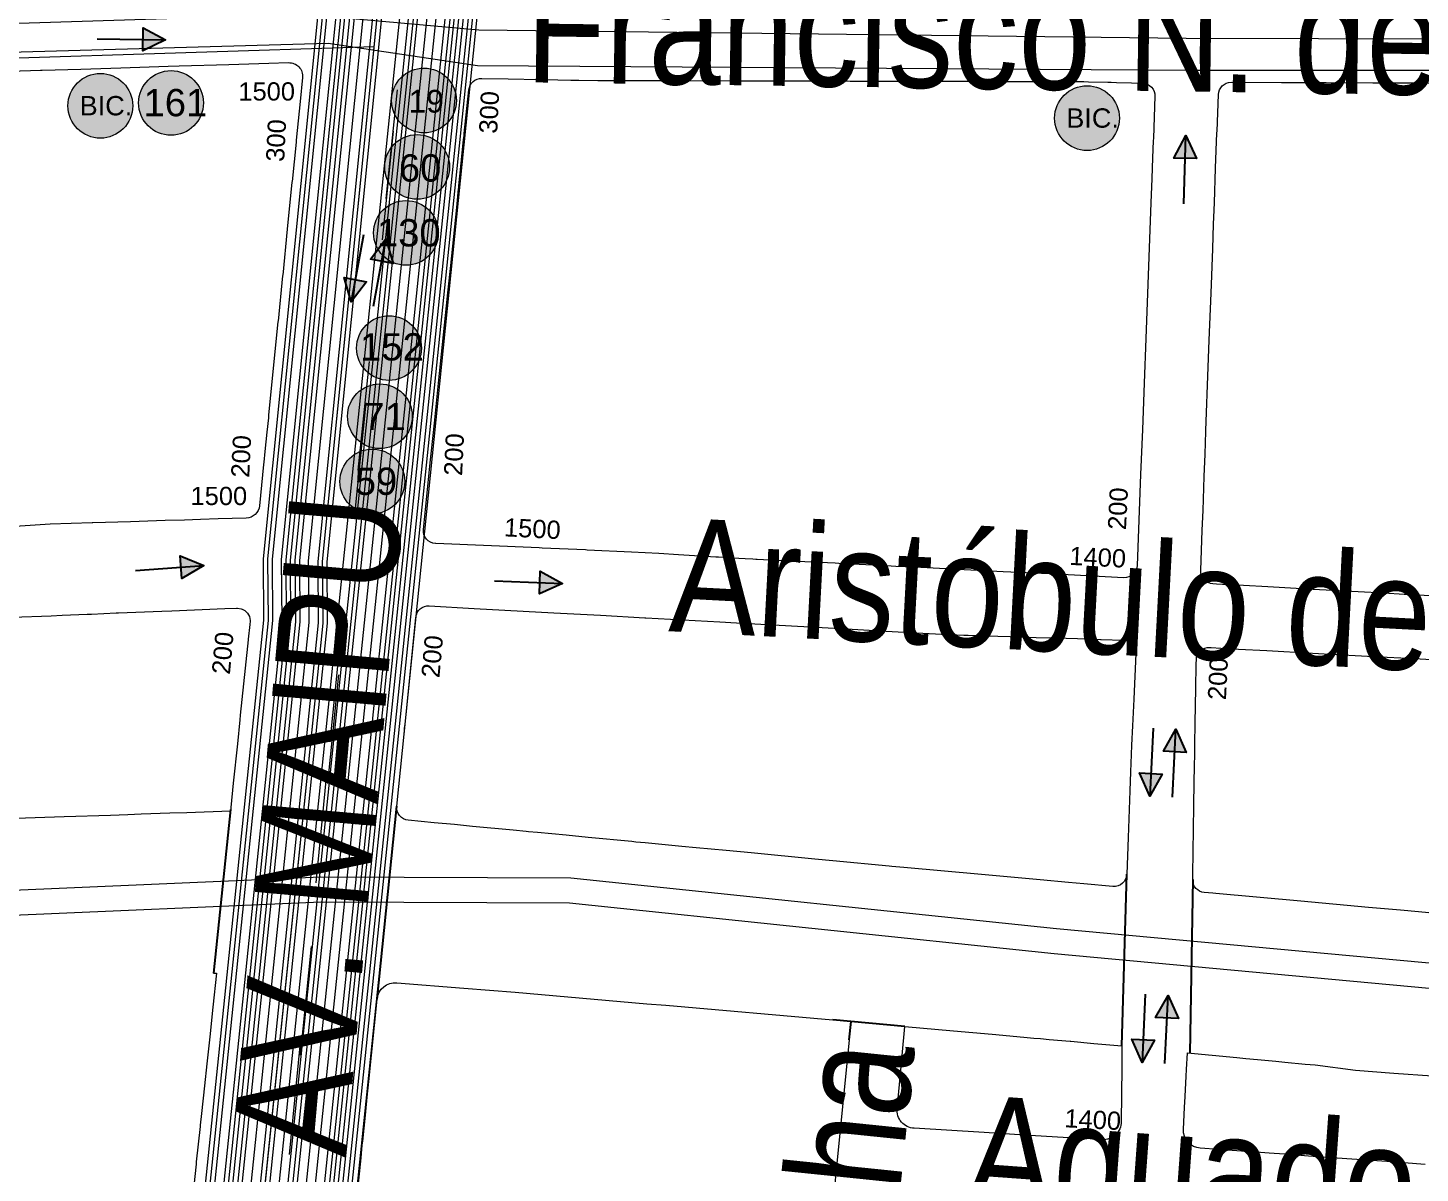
# Model space of a CAD drawing. Header units: millimetres. Extents: x 11558 to 23675, y 49449 to 61482.
# Drawn here: x 19502.2 to 19807.9, y 53483 to 53734.5 of the extents above; entities that cross this region are included whole.
import ezdxf

# ---------------------------------------------------------------- set-up
doc = ezdxf.new("R2010")
doc.units = ezdxf.units.MM
doc.linetypes.add('ACAD_ISO03W100', pattern=[30, 12, -18])
for name, color, linetype in [('0. plano base - nombres calles', 22, 'Continuous'), ('0. Plano Base - PLANO', 254, 'Continuous'), ('0. Plano base - sentido calles', 253, 'Continuous'), ('0. vias del tren', 252, 'VÍAS'), ('0.BARRIOS - DIVISIÓN', 12, 'ACAD_ISO03W100'), ('7. puesta en valor CC la lucila', 212, 'Continuous'), ('numeración', 7, 'Continuous')]:
    doc.layers.add(name, color=color, linetype=linetype)
for name, color, linetype, true_color in [('Linea 130 IDA', 7, 'Continuous', 0x26921c), ('Linea 130 REGRESO', 7, 'Continuous', 0x7a5c00), ('Linea 133 ida', 7, 'Continuous', 0x940000), ('Linea 152 IDA', 7, 'Continuous', 0x070721), ('Linea 152 REGRESO', 7, 'Continuous', 0xff0a0a), ('Linea 161 ida', 7, 'Continuous', 0xd16b6b), ('linea 161 vuelta', 7, 'Continuous', 0x9d070c), ('Linea 168 IDA', 7, 'Continuous', 0x1a1a1a), ('Linea 168 REGRESO', 7, 'Continuous', 0x330000), ('Linea 184 IDA', 7, 'Continuous', 0x3d3d3d), ('Linea 184 REGRESO', 7, 'Continuous', 0x18f75b), ('Linea 19 Estación Carapachay', 7, 'Continuous', 0xa80000), ('Linea 19 Plaza Miserere', 7, 'Continuous', 0x575757), ('Linea 203 IDA', 7, 'Continuous', 0xc2c200), ('Linea 203 REGRESO', 7, 'Continuous', 0x9e7700), ('Linea 21 IDA Ramal F', 7, 'Continuous', 0x001861), ('Linea 21 REGRESO Ramal F', 7, 'Continuous', 0x0a47ff), ('Linea 314 IDA', 7, 'Continuous', 0x141414), ('Linea 314 REGRESO', 7, 'Continuous', 0xe00000), ('Linea 365 IDA', 7, 'Continuous', 0xdb6e00), ('Linea 365 REGRESO', 7, 'Continuous', 0xcc3300), ('Linea 59 Por Barrio Golf IDA', 7, 'Continuous', 0x007038), ('Linea 59 Por Barrio Golf VUELTA', 7, 'Continuous', 0xffd147), ('Linea 59 Por la Lucila IDA', 7, 'Continuous', 0x007038), ('Linea 60 Barracas IDA', 7, 'Continuous', 0x660000), ('Linea 60 Constitución-barramcas x Fleming IDA', 7, 'Continuous', 0x660000), ('Linea 60 Constitución-barrancas x Fleming VUELTA', 7, 'Continuous', 0xbcab76), ('Linea 71 IDA', 7, 'Continuous', 0xff2424), ('Linea 71 REGRESO', 7, 'Continuous', 0x2e62ff)]:
    doc.layers.add(name, color=color, linetype=linetype, true_color=true_color)
doc.layers.add('Linea Bicentenario Original', color=7, linetype='Continuous', true_color=0x0000cc, transparency=0.5)
doc.layers.get('7. puesta en valor CC la lucila').off()
doc.styles.get("Standard").update_dxf_attribs({"font": 'arial.ttf'})
doc.linetypes.add('VÍAS', pattern='A,0.15,[130,ltypeshp.shx,S=0.25,R=0,X=0,Y=0],0.15', length=0.3)

# ---------------------------------------------------------------- blocks, each defined once
blk = doc.blocks.new('MANZANAS')
at = {"layer": '0. Plano Base - PLANO', "color": 0, "linetype": 'VÍAS', "lineweight": 5, "ltscale": 4}
for points in [[(5636190.29, 6177920.23), (5636600.65, 6177660.36), (5637085.84, 6177354.16), (5637263.62, 6177241.21), (5637472.82, 6177111), (5637571.49, 6177049.28, 0.034614), (5637743.65, 6176957.49, 0.057202), (5637909.55, 6176905.02, 0.054556), (5638209.99, 6176880.02), (5638294.57, 6176887.04), (5638406.34, 6176909.92, 0.047981), (5638486.75, 6176934.6, 0.010506), (5638593.2, 6176981.47, 0.012553), (5638693.49, 6177031.26), (5639415.11, 6177447.42), (5639833.78, 6177688.18), (5639882.57, 6177713.3), (5639982.37, 6177752.6), (5640325.06, 6177892.29), (5640449.11, 6177927.35), (5640559.38, 6177958.52), (5640687.98, 6177992.86, -0.106625), (5640860.02, 6178001.21, -0.026161), (5640988.08, 6177973.08, -0.026161)], [(5636187.35, 6177915.58), (5636597.71, 6177655.71), (5637082.9, 6177349.51), (5637260.69, 6177236.55), (5637469.91, 6177106.33), (5637568.57, 6177044.61, 0.034614), (5637741.4, 6176952.47, 0.057202), (5637908.5, 6176899.62, 0.054584), (5638210.28, 6176874.52), (5638295.35, 6176881.59), (5638407.44, 6176904.53, 0.047981), (5638488.86, 6176929.52, 0.010506), (5638595.52, 6176976.48, 0.012565), (5638696.14, 6177026.44), (5639417.85, 6177442.65), (5639836.41, 6177683.35), (5639884.84, 6177708.29), (5639984.42, 6177747.49), (5640326.85, 6177887.08), (5640450.61, 6177922.06), (5640560.84, 6177953.22), (5640689.4, 6177987.55, -0.106625), (5640859.12, 6177995.78, -0.026161), (5640986.62, 6177967.77, 0.135104)]]:
    blk.add_lwpolyline(points, format="xyb", dxfattribs=at)
at = {"layer": '0. Plano Base - PLANO', "color": 0, "linetype": 'Continuous', "lineweight": 5}
for points in [[(5640023.96, 6177856.38), (5640019.01, 6177854.14), (5640016.86, 6177853.17), (5640016.24, 6177852.89), (5640012.18, 6177851.06), (5640007.04, 6177848.74), (5639998, 6177844.66), (5639988.91, 6177840.56), (5639984.05, 6177838.37), (5639982.28, 6177837.57), (5639978.62, 6177835.91), (5639977.9, 6177835.59, -0.408828), (5639974.21, 6177836.94), (5639970.41, 6177844.98), (5639968.54, 6177848.92), (5639965.37, 6177855.62), (5639963.27, 6177860.06), (5639961.13, 6177864.56), (5639961.04, 6177864.76), (5639959.32, 6177868.38), (5639956.77, 6177873.78), (5639952.52, 6177882.74), (5639948.12, 6177892.04), (5639943.94, 6177900.87), (5639941.62, 6177905.76), (5639940.97, 6177907.14), (5639939.61, 6177910.01), (5639936.35, 6177916.9), (5639934.68, 6177920.42), (5639933.02, 6177923.92), (5639932.86, 6177924.26), (5639929.43, 6177931.5, -0.404518), (5639930.68, 6177935.19), (5639940.48, 6177940.24), (5639946.55, 6177943.36), (5639949.24, 6177944.75), (5639958.36, 6177949.45), (5639966.82, 6177953.8), (5639984.79, 6177963.05)], [(5640056.14, 6177794.48), (5640051.21, 6177792.46), (5640047.51, 6177790.95), (5640040.99, 6177788.28), (5640027.15, 6177782.61), (5640009.83, 6177775.52), (5640009.24, 6177775.28), (5640007.49, 6177774.56, -0.392748), (5640003.92, 6177775.9), (5640000.7, 6177782.36), (5639999.46, 6177784.85), (5639996.19, 6177791.4), (5639994.86, 6177794.06), (5639992.34, 6177799.13), (5639992.08, 6177799.65), (5639990.54, 6177802.75), (5639990.45, 6177802.92), (5639988.82, 6177806.18), (5639988.54, 6177806.75), (5639985.18, 6177813.49), (5639982.84, 6177818.17), (5639982.65, 6177818.56), (5639982.48, 6177818.91), (5639982.4, 6177819.07, -0.425253), (5639983.75, 6177822.87), (5639984.04, 6177823), (5639985.95, 6177823.86), (5639989.5, 6177825.47), (5639995.18, 6177828.04), (5639997.47, 6177829.08), (5640006.66, 6177833.24), (5640016.6, 6177837.74), (5640024.68, 6177841.39), (5640028.22, 6177843)], [(5639685.78, 6177810.47), (5639697.52, 6177817.04), (5639697.84, 6177817.22), (5639705.25, 6177821.36), (5639712.9, 6177825.64), (5639721.96, 6177830.71), (5639724.05, 6177831.88), (5639733.6, 6177837.22), (5639741.27, 6177841.51), (5639745.04, 6177843.61, -0.45307), (5639749.29, 6177842.1), (5639751.25, 6177837.18), (5639754.39, 6177829.3), (5639754.55, 6177828.89), (5639757.77, 6177820.81), (5639757.81, 6177820.69), (5639761.65, 6177811.05), (5639765.42, 6177801.6), (5639765.48, 6177801.46), (5639769.19, 6177792.14), (5639769.23, 6177792.03), (5639776.83, 6177772.95), (5639776.99, 6177772.54), (5639777.07, 6177772.36), (5639778.26, 6177769.37), (5639779.82, 6177765.45), (5639780.7, 6177763.24), (5639780.87, 6177762.8), (5639784.26, 6177754.31, -0.376082), (5639782.93, 6177750.58), (5639777.53, 6177747.55), (5639774.15, 6177745.66), (5639771.07, 6177743.93), (5639767.38, 6177741.87), (5639760.73, 6177738.13), (5639753.54, 6177734.1), (5639753.39, 6177734.02), (5639745.36, 6177729.52), (5639738.77, 6177725.55)], [(5640078.06, 6177743.95), (5640070.32, 6177740.61), (5640062.19, 6177737.1), (5640054.49, 6177733.77), (5640049.74, 6177731.72), (5640049.63, 6177731.67), (5640046.49, 6177730.31), (5640043.89, 6177729.19), (5640043.68, 6177729.1), (5640032.6, 6177724.31, -0.409197), (5640027.37, 6177726.33), (5640025.4, 6177730.69), (5640024.4, 6177732.9), (5640022.57, 6177736.96), (5640021.96, 6177738.29), (5640020.46, 6177741.62), (5640030.51, 6177745.69), (5640032.37, 6177746.44), (5640034.74, 6177747.4), (5640038.52, 6177748.93), (5640040.38, 6177749.68), (5640044.5, 6177751.34), (5640046.55, 6177752.17), (5640054.89, 6177755.25), (5640062.71, 6177758.58), (5640070.45, 6177761.87)], [(5639876.81, 6177620.48), (5639870.05, 6177637.52), (5639869.02, 6177640.12), (5639868.7, 6177640.92), (5639866.59, 6177646.25), (5639866.29, 6177647.01), (5639865.13, 6177649.94), (5639863.84, 6177653.18), (5639857.14, 6177670.09, -0.408064), (5639859.3, 6177675.25), (5639872.91, 6177680.98), (5639883.36, 6177685.38), (5639910.16, 6177696.48), (5639914.01, 6177698.08), (5639947.97, 6177712.15, -0.003189), (5639948.01, 6177712.17, -0.003189)]]:
    blk.add_lwpolyline(points, format="xyb", dxfattribs=at)
for points in [[(5639959.93, 6177827.78), (5639948.82, 6177822.69), (5639945.01, 6177820.94), (5639935.79, 6177816.72), (5639926.78, 6177812.59), (5639918.14, 6177808.65), (5639918, 6177808.59), (5639914.35, 6177806.9), (5639913.44, 6177806.48), (5639910.84, 6177805.29), (5639909.72, 6177804.78), (5639902.98, 6177801.69), (5639902.24, 6177801.36), (5639894.66, 6177797.89), (5639894.24, 6177797.69), (5639886.65, 6177794.22), (5639886.37, 6177794.09), (5639885.77, 6177793.82), (5639884.23, 6177793.13), (5639881.7, 6177792), (5639881.22, 6177791.78), (5639878.88, 6177790.74), (5639878.33, 6177790.5), (5639870.84, 6177787.16), (5639866.88, 6177785.39), (5639861.43, 6177782.96), (5639852.57, 6177778.84), (5639852.27, 6177778.7), (5639843.62, 6177774.67), (5639843.01, 6177774.39), (5639822.42, 6177764.81), (5639822.36, 6177764.78, -0.430812), (5639818.58, 6177766.29), (5639813.19, 6177779.94), (5639812.45, 6177781.82), (5639809.97, 6177788.08), (5639806.71, 6177796.35), (5639800.44, 6177812.23), (5639799.4, 6177814.87), (5639797.18, 6177820.49), (5639792.47, 6177832.41), (5639790.96, 6177836.24), (5639790.88, 6177836.43), (5639790.71, 6177836.86), (5639788.88, 6177841.48), (5639788.6, 6177842.2), (5639786.95, 6177846.35), (5639786.63, 6177847.18), (5639786.47, 6177847.59), (5639782.93, 6177856.57, -0.390038), (5639784.29, 6177860.11), (5639789.46, 6177862.66), (5639795.73, 6177865.77), (5639796.04, 6177865.92), (5639796.7, 6177866.24), (5639801.83, 6177868.78), (5639803.36, 6177869.54), (5639807.13, 6177871.48), (5639809.77, 6177872.84), (5639810.87, 6177873.42), (5639811.17, 6177873.57), (5639813, 6177874.51), (5639813.63, 6177874.84), (5639814.02, 6177875.04), (5639817.27, 6177876.72), (5639822.38, 6177879.36), (5639825.07, 6177880.75), (5639832.82, 6177884.74), (5639833.16, 6177884.92), (5639836.91, 6177886.86), (5639840.53, 6177888.73), (5639840.67, 6177888.8), (5639848.04, 6177892.6), (5639848.09, 6177892.63), (5639849.17, 6177893.19), (5639855.66, 6177896.54), (5639855.71, 6177896.57), (5639856.32, 6177896.88), (5639856.37, 6177896.9), (5639860.1, 6177898.83), (5639863.51, 6177900.59), (5639863.61, 6177900.64), (5639864.11, 6177900.9), (5639864.59, 6177901.15), (5639871.2, 6177904.56), (5639871.79, 6177904.87), (5639878.67, 6177908.42), (5639879.3, 6177908.74), (5639879.77, 6177908.98), (5639886.1, 6177912.25), (5639886.49, 6177912.45), (5639887.03, 6177912.73), (5639890.17, 6177914.36), (5639894.39, 6177916.53), (5639895.13, 6177916.91), (5639901.9, 6177920.41), (5639902.81, 6177920.85), (5639906.63, 6177922.71), (5639907.32, 6177923.05), (5639908.34, 6177923.55), (5639911.3, 6177924.99), (5639913.49, 6177926.06, -0.41893), (5639917.26, 6177924.75), (5639921.19, 6177916.42), (5639921.44, 6177915.88), (5639923.02, 6177912.54), (5639924.97, 6177908.42), (5639927.27, 6177903.55), (5639931.47, 6177894.65), (5639935.77, 6177885.55), (5639939.99, 6177876.62), (5639944.19, 6177867.73), (5639948.53, 6177858.54), (5639952.76, 6177849.58), (5639961.3, 6177831.52, -0.417696)], [(5639827.47, 6177751.98), (5639836.47, 6177756.04), (5639852.46, 6177763.26), (5639861.76, 6177767.46), (5639870.7, 6177771.49), (5639870.88, 6177771.58), (5639885.7, 6177778.26), (5639889.06, 6177779.78), (5639907.41, 6177788.07), (5639911.06, 6177789.71), (5639919.03, 6177793.31), (5639922.63, 6177794.94), (5639931.43, 6177798.9), (5639931.82, 6177799.09), (5639934.55, 6177800.39), (5639935.4, 6177800.8), (5639938.86, 6177802.46), (5639943.74, 6177804.8), (5639948.88, 6177807.27), (5639952.57, 6177809.04), (5639957.09, 6177811.21), (5639961.67, 6177813.4), (5639961.75, 6177813.44), (5639966.22, 6177815.59, -0.419682), (5639969.98, 6177814.23), (5639974.16, 6177805.09), (5639976.63, 6177799.75), (5639978.41, 6177795.92), (5639979.27, 6177794.1), (5639980.92, 6177790.62), (5639982.71, 6177786.84), (5639987.09, 6177777.58), (5639990.54, 6177770.3, -0.429898), (5639989.07, 6177766.51), (5639983.11, 6177764.07), (5639980.03, 6177762.81), (5639974.23, 6177760.43), (5639962.25, 6177755.52), (5639946.45, 6177749.04), (5639943.97, 6177748.02), (5639943.45, 6177747.81), (5639931.9, 6177743.14), (5639928.19, 6177741.65), (5639915.21, 6177736.41), (5639910.06, 6177734.33), (5639903.96, 6177731.86), (5639901.05, 6177730.68), (5639893.52, 6177727.64), (5639891.64, 6177726.88), (5639890.83, 6177726.56), (5639881.89, 6177722.95), (5639877.37, 6177721.12), (5639871.52, 6177718.76), (5639869.69, 6177718.02), (5639869.19, 6177717.82), (5639866.52, 6177716.74), (5639858.21, 6177713.38), (5639854.55, 6177711.91), (5639850.37, 6177710.22), (5639845.07, 6177708.08, -0.415846), (5639841.42, 6177709.64), (5639835.28, 6177725.1), (5639835.07, 6177725.63), (5639834.75, 6177726.43), (5639831.46, 6177734.71), (5639826.02, 6177748.39, -0.400863)], [(5639962.7, 6177718.14), (5639972.64, 6177722.23), (5639980.5, 6177725.46), (5639986.96, 6177728.12), (5639989.02, 6177728.96), (5639990.36, 6177729.52), (5639992.13, 6177730.24), (5639996.39, 6177732), (5639996.58, 6177732.07), (5640001.27, 6177734), (5640006.97, 6177736.34), (5640009.1, 6177732.13), (5640014.52, 6177721.51, -0.429641), (5640012.58, 6177716.04), (5640007.84, 6177713.92), (5640004.8, 6177712.57), (5639997.03, 6177709.11), (5639988.9, 6177705.5), (5639974.84, 6177699.24, -0.423841), (5639969.51, 6177701.38), (5639968.68, 6177703.41), (5639967.51, 6177706.3)]]:
    blk.add_lwpolyline(points, format="xyb", close=True, dxfattribs=at)
at = {"layer": '0. Plano Base - PLANO', "color": 0}
for points in [[(5640003.92, 6177775.9), (5640020.92, 6177741.81)], [(5640006.97, 6177736.34), (5639990.54, 6177770.3)], [(5639962.7, 6177718.14), (5639947.97, 6177712.15)], [(5639953.21, 6177709.94), (5639951.72, 6177713.68)], [(5639857.14, 6177670.09), (5639841.42, 6177709.64)], [(5639809.36, 6177692.2), (5639822.64, 6177658.55)]]:
    blk.add_lwpolyline(points, dxfattribs=at)
at = {"layer": '0. Plano Base - PLANO', "color": 0, "linetype": 'Continuous', "lineweight": 5}
for points in [[(5639747.34, 6177707.54), (5639754.78, 6177711.79), (5639756.87, 6177712.99), (5639761.68, 6177715.74), (5639762.26, 6177716.08), (5639762.47, 6177716.2), (5639767.22, 6177718.92), (5639767.65, 6177719.16), (5639775.89, 6177723.88), (5639777.83, 6177724.99), (5639787.94, 6177730.77), (5639790.11, 6177732.02), (5639790.32, 6177732.13), (5639791.13, 6177732.41), (5639791.34, 6177732.41), (5639791.99, 6177732.43), (5639792.82, 6177732.18), (5639793.53, 6177731.7), (5639794.06, 6177731.02), (5639794.1, 6177730.9), (5639794.36, 6177730.21), (5639795.56, 6177727.15), (5639795.61, 6177727.03), (5639797.92, 6177721.19), (5639801.73, 6177711.53), (5639802.09, 6177710.62), (5639804.06, 6177705.64), (5639807.22, 6177697.62), (5639809.22, 6177692.56), (5639809.51, 6177691.83), (5639801.17, 6177687.12), (5639797.94, 6177685.3), (5639792.46, 6177682.21), (5639789.89, 6177680.76), (5639786.57, 6177678.89), (5639777.74, 6177673.9), (5639768.47, 6177668.67)], [(5639953.21, 6177709.94), (5639975.92, 6177653.1)], [(5639822.64, 6177658.55), (5639823.22, 6177658.86), (5639825.94, 6177651.89), (5639828.32, 6177645.78), (5639830.5, 6177640.2), (5639832.26, 6177635.69), (5639834.49, 6177629.99), (5639835.43, 6177627.59), (5639835.5, 6177627.42), (5639835.54, 6177627.3), (5639838.38, 6177620.01), (5639838.57, 6177619.54), (5639841.8, 6177611.25)]]:
    blk.add_lwpolyline(points, dxfattribs=at)
blk = doc.blocks.new('19')
at = {"layer": 'Linea 19 Estación Carapachay', "lineweight": 211, "true_color": 0xededed}
h = blk.add_hatch(color=7, dxfattribs=at)
h.dxf.hatch_style = 1
edge = h.paths.add_edge_path()
edge.add_arc((0, 0), 7.11, 0, 360)
at = {"layer": 'Linea 19 Estación Carapachay', "lineweight": 9}
blk.add_circle((0, 0), 7.11, dxfattribs=at)
at = {"layer": 'Linea 19 Estación Carapachay', "lineweight": 15, "insert": (-3.4, 2.34), "char_height": 5, "attachment_point": 1}
blk.add_mtext_dynamic_manual_height_columns('19', width=16.4579, gutter_width=12.5, heights=[0], dxfattribs=at)
blk = doc.blocks.new('59 ida')
at = {"layer": 'Linea 59 Por la Lucila IDA', "lineweight": 211, "true_color": 0xededed}
h = blk.add_hatch(color=7, dxfattribs=at)
h.dxf.hatch_style = 1
edge = h.paths.add_edge_path()
edge.add_arc((0, 0), 7.11, 0, 360)
at = {"layer": 'Linea 59 Por la Lucila IDA', "lineweight": 9}
blk.add_circle((0, 0), 7.11, dxfattribs=at)
at = {"layer": 'Linea 59 Por la Lucila IDA', "lineweight": 15, "insert": (-3.84, 3.05), "char_height": 6, "attachment_point": 1}
blk.add_mtext_dynamic_manual_height_columns('59', width=16.4579, gutter_width=12.5, heights=[0], dxfattribs=at)
blk = doc.blocks.new('60 ida')
at = {"layer": 'Linea 60 Barracas IDA', "lineweight": 211, "true_color": 0xededed}
h = blk.add_hatch(color=7, dxfattribs=at)
h.dxf.hatch_style = 1
edge = h.paths.add_edge_path()
edge.add_arc((0, 0), 7.11, 0, 360)
at = {"layer": 'Linea 60 Barracas IDA', "lineweight": 9}
blk.add_circle((0, 0), 7.11, dxfattribs=at)
at = {"layer": 'Linea 60 Barracas IDA', "lineweight": 15, "insert": (-4.01, 2.78), "char_height": 6, "attachment_point": 1}
blk.add_mtext_dynamic_manual_height_columns('60', width=16.4579, gutter_width=12.5, heights=[0], dxfattribs=at)
blk = doc.blocks.new('71 vuelta')
at = {"layer": 'Linea 71 REGRESO', "lineweight": 211, "true_color": 0xededed}
h = blk.add_hatch(color=7, dxfattribs=at)
h.dxf.hatch_style = 1
edge = h.paths.add_edge_path()
edge.add_arc((0, 0), 7.11, 0, 360)
at = {"layer": 'Linea 71 REGRESO', "lineweight": 9}
blk.add_circle((0, 0), 7.11, dxfattribs=at)
at = {"layer": 'Linea 71 REGRESO', "lineweight": 15, "insert": (-3.64, 2.95), "char_height": 6, "attachment_point": 1}
blk.add_mtext_dynamic_manual_height_columns('71', width=16.4579, gutter_width=12.5, heights=[0], dxfattribs=at)
blk = doc.blocks.new('130 vuelta')
at = {"layer": 'Linea 130 REGRESO', "lineweight": 211, "true_color": 0xededed}
h = blk.add_hatch(color=7, dxfattribs=at)
h.dxf.hatch_style = 1
edge = h.paths.add_edge_path()
edge.add_arc((0, 0), 7.11, 0, 360)
at = {"layer": 'Linea 130 REGRESO', "lineweight": 9}
blk.add_circle((0, 0), 7.11, dxfattribs=at)
at = {"layer": 'Linea 130 REGRESO', "lineweight": 211, "insert": (-6.36, 3.02), "char_height": 6, "attachment_point": 1}
blk.add_mtext_dynamic_manual_height_columns('130', width=7.0238, gutter_width=12.5, heights=[0], dxfattribs=at)
blk = doc.blocks.new('152 vuelta')
at = {"layer": 'Linea 152 REGRESO', "lineweight": 211, "true_color": 0xededed}
h = blk.add_hatch(color=7, dxfattribs=at)
h.dxf.hatch_style = 1
edge = h.paths.add_edge_path()
edge.add_arc((0, 0), 7.11, 0, 360)
at = {"layer": 'Linea 152 REGRESO', "lineweight": 9}
blk.add_circle((0, 0), 7.11, dxfattribs=at)
at = {"layer": 'Linea 152 REGRESO', "lineweight": 15, "insert": (-6.34, 3.27), "char_height": 6, "attachment_point": 1}
blk.add_mtext_dynamic_manual_height_columns('152', width=16.4579, gutter_width=12.5, heights=[0], dxfattribs=at)
blk = doc.blocks.new('161vuelta')
at = {"layer": 'linea 161 vuelta', "lineweight": 211, "true_color": 0xededed}
h = blk.add_hatch(color=7, dxfattribs=at)
h.dxf.hatch_style = 1
edge = h.paths.add_edge_path()
edge.add_arc((0, 0), 7.11, 0, 360)
at = {"layer": 'linea 161 vuelta', "lineweight": 9}
blk.add_circle((0, 0), 7.11, dxfattribs=at)
at = {"layer": 'linea 161 vuelta', "lineweight": 9, "insert": (-6.03, 3.07), "char_height": 6, "attachment_point": 1}
blk.add_mtext_dynamic_manual_height_columns('161', width=16.4579, gutter_width=12.5, heights=[0], dxfattribs=at)
blk = doc.blocks.new('bic. original vuelta')
at = {"layer": 'Linea Bicentenario Original', "lineweight": 211, "true_color": 0xededed, "transparency": 33554674}
h = blk.add_hatch(color=7, dxfattribs=at)
h.dxf.hatch_style = 1
edge = h.paths.add_edge_path()
edge.add_arc((0, 0), 7.11, 0, 360)
at = {"layer": 'Linea Bicentenario Original', "color": 14, "lineweight": 15, "true_color": 0x8c0d0d}
blk.add_circle((0, 0), 7.11, dxfattribs=at)
at = {"layer": 'Linea Bicentenario Original', "color": 14, "lineweight": 15, "true_color": 0x8c0d0d, "insert": (-4.55, 2.15), "char_height": 4.25, "attachment_point": 1}
blk.add_mtext_dynamic_manual_height_columns('BIC.', width=16.4579, gutter_width=12.5, heights=[0], dxfattribs=at)

msp = doc.modelspace()

# ---------------------------------------------------------------- hatches: boundary and pattern name
at = {"layer": '0. Plano base - sentido calles', "linetype": 'Continuous', "lineweight": 25, "ltscale": 2, "true_color": 0x1a1a1a}
h = msp.add_hatch(color=250, dxfattribs=at)
h.dxf.hatch_style = 1
h.paths.add_polyline_path([(19532.45, 53731.89), (19527.49, 53734.47), (19527.45, 53731.97)])
h.paths.add_polyline_path([(19532.45, 53731.89), (19527.45, 53731.97), (19527.42, 53729.47)])
h = msp.add_hatch(color=250, dxfattribs=at)
h.dxf.hatch_style = 1
h.paths.add_polyline_path([(19756.41, 53710.83), (19753.78, 53705.89), (19756.28, 53705.83)])
h.paths.add_polyline_path([(19756.41, 53710.83), (19756.28, 53705.83), (19758.78, 53705.77)])
h = msp.add_hatch(color=250, dxfattribs=at)
h.dxf.hatch_style = 1
h.paths.add_polyline_path([(19580.82, 53688.14), (19577.45, 53683.67), (19579.91, 53683.22)])
h.paths.add_polyline_path([(19580.82, 53688.14), (19579.91, 53683.22), (19582.37, 53682.77)])
h = msp.add_hatch(color=250, dxfattribs=at)
h.dxf.hatch_style = 1
h.paths.add_polyline_path([(19573.18, 53674.29), (19576.55, 53678.75), (19574.09, 53679.21)])
h.paths.add_polyline_path([(19573.18, 53674.29), (19574.09, 53679.21), (19571.63, 53679.66)])
h = msp.add_hatch(color=250, dxfattribs=at)
h.dxf.hatch_style = 1
h.paths.add_polyline_path([(19540.83, 53616.4), (19535.67, 53618.53), (19535.84, 53616.04)])
h.paths.add_polyline_path([(19540.83, 53616.4), (19535.84, 53616.04), (19536.02, 53613.55)])
h = msp.add_hatch(color=250, dxfattribs=at)
h.dxf.hatch_style = 1
h.paths.add_polyline_path([(19619.61, 53612.49), (19614.71, 53615.18), (19614.62, 53612.68)])
h.paths.add_polyline_path([(19619.61, 53612.49), (19614.62, 53612.68), (19614.52, 53610.18)])
h = msp.add_hatch(color=250, dxfattribs=at)
h.dxf.hatch_style = 1
h.paths.add_polyline_path([(19754.24, 53580.49), (19751.51, 53575.61), (19754.01, 53575.49)])
h.paths.add_polyline_path([(19754.24, 53580.49), (19754.01, 53575.49), (19756.5, 53575.37)])
h = msp.add_hatch(color=250, dxfattribs=at)
h.dxf.hatch_style = 1
h.paths.add_polyline_path([(19748.54, 53565.74), (19751.27, 53570.62), (19748.78, 53570.74)])
h.paths.add_polyline_path([(19748.54, 53565.74), (19748.78, 53570.74), (19746.28, 53570.85)])
h = msp.add_hatch(color=250, dxfattribs=at)
h.dxf.hatch_style = 1
h.paths.add_polyline_path([(19752.54, 53522), (19749.8, 53517.13), (19752.3, 53517.01)])
h.paths.add_polyline_path([(19752.54, 53522), (19752.3, 53517.01), (19754.8, 53516.89)])
h = msp.add_hatch(color=250, dxfattribs=at)
h.dxf.hatch_style = 1
h.paths.add_polyline_path([(19746.83, 53507.26), (19749.57, 53512.13), (19747.07, 53512.25)])
h.paths.add_polyline_path([(19746.83, 53507.26), (19747.07, 53512.25), (19744.57, 53512.37)])
at = {"layer": 'Linea Bicentenario Original', "lineweight": 15, "true_color": 0x8c0d0d}
h = msp.add_hatch(dxfattribs=at)
h.set_pattern_fill('AR-HBONE', color=14)
h.set_pattern_definition([(45, (4675.71, 409.62), (1e-14, 143.6841), [304.8, -101.6]), (135, (4747.55, 481.47), (1e-14, 143.6841), [304.8, -101.6])])
h.paths.add_polyline_path([(19516.55, 53719.42, 1), (19524.91, 53719.42, 1)])
h.paths.add_polyline_path([(19517.17, 53716.78), (19525.21, 53716.78), (19525.21, 53721.93), (19517.17, 53721.93)], flags=9)
h = msp.add_hatch(dxfattribs=at)
h.set_pattern_fill('AR-HBONE', color=14)
h.set_pattern_definition([(45, (4891.3, 407.59), (1e-14, 143.6841), [304.8, -101.6]), (135, (4963.14, 479.43), (1e-14, 143.6841), [304.8, -101.6])])
h.paths.add_polyline_path([(19732.14, 53717.38, 1), (19740.51, 53717.38, 1)])
h.paths.add_polyline_path([(19732.76, 53714.74), (19740.81, 53714.74), (19740.81, 53719.89), (19732.76, 53719.89)], flags=9)

# ---------------------------------------------------------------- linework, layer by layer
at = {"layer": '0. Plano base - sentido calles', "color": 250, "linetype": 'Continuous', "lineweight": 25, "ltscale": 2, "true_color": 0x1a1a1a}
for points in [[(19517.45, 53732.11), (19532.45, 53731.89), (19527.42, 53729.47), (19527.49, 53734.47), (19532.45, 53731.89)], [(19756.03, 53695.83), (19756.41, 53710.83), (19758.78, 53705.77), (19753.78, 53705.89), (19756.41, 53710.83)], [(19575.9, 53689.04), (19573.18, 53674.29), (19571.63, 53679.66), (19576.55, 53678.75), (19573.18, 53674.29)], [(19578.1, 53673.38), (19580.82, 53688.14), (19582.37, 53682.77), (19577.45, 53683.67), (19580.82, 53688.14)], [(19525.87, 53615.32), (19540.83, 53616.4), (19536.02, 53613.55), (19535.67, 53618.53), (19540.83, 53616.4)], [(19604.63, 53613.06), (19619.61, 53612.49), (19614.52, 53610.18), (19614.71, 53615.18), (19619.61, 53612.49)], [(19749.25, 53580.72), (19748.54, 53565.74), (19746.28, 53570.85), (19751.27, 53570.62), (19748.54, 53565.74)], [(19753.53, 53565.5), (19754.24, 53580.49), (19756.5, 53575.37), (19751.51, 53575.61), (19754.24, 53580.49)], [(19747.54, 53522.24), (19746.83, 53507.26), (19744.57, 53512.37), (19749.57, 53512.13), (19746.83, 53507.26)], [(19751.83, 53507.02), (19752.54, 53522), (19754.8, 53516.89), (19749.8, 53517.13), (19752.54, 53522)]]:
    msp.add_lwpolyline(points, dxfattribs=at)
at = {"layer": '0. vias del tren', "color": 252, "lineweight": 13, "ltscale": 2}
for points in [[(16440.33, 55433.7), (16684.66, 55013.9), (16974.05, 54518.5), (17079.73, 54336.31), (17205.34, 54124.31), (17264.44, 54024.05, 0.034614), (17374.9, 53863.23, 0.057202), (17497.92, 53740.19, 0.054556), (17753, 53579.49), (17831.29, 53546.72), (17941.03, 53515.5, 0.047981), (18023.76, 53500.33, 0.010506), (18139.83, 53492.84, 0.012553), (18251.78, 53490.79), (19083.99, 53527.39), (19566.52, 53548.02), (19621.39, 53547.82), (19728.07, 53536.67), (20096.57, 53502.64), (20222.82, 53476.57), (20335.04, 53453.39), (20464.99, 53424.58, -0.106625), (20621.5, 53352.67, -0.026161), (20722.17, 53268.66, -0.026161)], [(16435.57, 55430.93), (16679.91, 55011.13), (16969.3, 54515.73), (17074.98, 54333.52), (17200.61, 54121.51), (17259.7, 54021.26, 0.034614), (17370.59, 53859.81, 0.057202), (17494.5, 53735.88, 0.054584), (17750.73, 53574.47), (17829.47, 53541.52), (17939.52, 53510.21, 0.047981), (18023.3, 53494.85, 0.010506), (18139.59, 53487.34, 0.012565), (18251.92, 53485.29), (19084.23, 53521.9), (19566.63, 53542.52), (19621.1, 53542.32), (19727.53, 53531.2), (20095.76, 53497.2), (20221.71, 53471.18), (20333.89, 53448.01), (20463.8, 53419.21, -0.106625), (20618.2, 53348.27, -0.026161), (20718.43, 53264.63, 0.135104)]]:
    msp.add_lwpolyline(points, format="xyb", dxfattribs=at)
at = {"layer": '0.BARRIOS - DIVISIÓN', "color": 14, "lineweight": 18, "ltscale": 2}
for points in [[(19746.68, 55789.02), (19726.12, 55476.55), (19705.29, 55342.21), (19682.91, 54948.63), (19661.94, 54643.15), (19640.4, 54304.03), (19607.91, 53959.65), (19567.75, 53570.63), (19550.03, 53389.45), (19077.25, 53357.53), (18962.05, 53342.81), (18817.78, 53351.07), (18595.68, 53358.57), (18202.92, 53380.53), (17765.7, 53372.91), (17659.73, 53390.45), (17637.92, 53679.7), (17639.89, 53799.72), (17625.59, 53940.22), (17597.55, 54075.9), (17579.24, 54125.09), (17580.44, 54241.86), (17585.92, 54374.44), (17552.48, 55699.13)], [(20104.45, 53325.35), (19550.03, 53389.45), (19587.83, 53765.14), (19640.4, 54304.03), (19661.94, 54643.15), (19682.91, 54948.63), (19694.1, 55145.42), (19705.29, 55342.21), (19726.12, 55476.55), (19746.67, 55788.87)]]:
    msp.add_lwpolyline(points, dxfattribs=at)
at = {"layer": 'Linea 130 IDA', "lineweight": 15}
msp.add_lwpolyline([(19619.32, 54239.28), (19594.64, 53998.01), (19581.38, 53852.21), (19557.85, 53617.71), (19557.94, 53604.22), (19529.16, 53325.04)], dxfattribs=at)
at = {"layer": 'Linea 130 REGRESO', "lineweight": 15}
msp.add_lwpolyline([(19550.19, 53372.79), (19566.86, 53533.96), (19587.7, 53735.63), (19609.72, 53948.66), (19614.87, 53962.1), (19618.32, 54066.49), (19621.9, 54082.33), (19645.87, 54312.66)], dxfattribs=at)
at = {"layer": 'Linea 133 ida', "lineweight": 15}
msp.add_lwpolyline([(19562.59, 53365.53), (19583.19, 53563.54), (19603.79, 53766.03), (19616.26, 53891.75), (19630.97, 54062.57), (19646.27, 54181.66), (19657.19, 54298.97), (19673.26, 54494.3), (19682.32, 54637.76), (19691.69, 54754.78, 0.452211), (19684.26, 54762.45, -0.013337), (19426.39, 54756.93), (18399.86, 54732.21), (15988.39, 54664.92)], format="xyb", dxfattribs=at)
at = {"layer": 'Linea 152 IDA', "lineweight": 15}
msp.add_lwpolyline([(19754.82, 56087.71), (19741.25, 55892.05), (19729.38, 55709.75), (19715.79, 55481.66), (19696.14, 55338.26), (19685.29, 55195.47), (19660.5, 54759.56), (19646.01, 54524.26), (19634.42, 54303.04), (19627.28, 54238.43), (19602.6, 53997.24), (19589.35, 53851.45), (19565.85, 53617.33), (19565.94, 53603.83), (19537.12, 53324.22)], dxfattribs=at)
at = {"layer": 'Linea 152 REGRESO', "lineweight": 15}
msp.add_lwpolyline([(19548.21, 53372.99), (19564.87, 53534.16), (19585.71, 53735.83), (19607.76, 53949.13), (19612.88, 53962.5), (19616.33, 54066.75), (19619.92, 54082.65), (19643.88, 54312.85)], dxfattribs=at)
at = {"layer": 'Linea 161 ida', "lineweight": 15}
msp.add_lwpolyline([(20452.74, 54205.94), (19628.78, 54187.07), (19617.95, 54082.98), (19614.33, 54067), (19610.89, 53962.9), (19605.8, 53949.6), (19583.72, 53736.04), (19562.88, 53534.37), (19546.22, 53373.2)], dxfattribs=at)
at = {"layer": 'linea 161 vuelta', "lineweight": 15}
for points in [[(20346.65, 54088.05), (19611.42, 54073.56), (19603.6, 53997.14), (19590.34, 53851.35), (19566.85, 53617.28), (19566.94, 53603.78), (19538.11, 53324.12)], [(15038.75, 53623.07), (15295.8, 53641.74), (15371.42, 53647.24), (15484.3, 53652.1), (15810.19, 53654.64), (16225.53, 53658.24), (16529.77, 53660.88), (16966.01, 53664.43), (17201.71, 53664.96), (17517.3, 53670.55), (17564.2, 53650.49), (17583.4, 53679.44), (17604.26, 53693.26), (17634.79, 53698.47), (17684.26, 53693.86), (17730.22, 53677.26), (17931.84, 53682.37), (18114.38, 53687.45), (18298.11, 53692.27), (18521.07, 53699.63), (18726.15, 53705.18), (19024.76, 53715.48), (19386.98, 53724.26), (19578.21, 53730.44)]]:
    msp.add_lwpolyline(points, dxfattribs=at)
at = {"layer": 'Linea 168 IDA', "lineweight": 15}
msp.add_lwpolyline([(20802.45, 56139.06), (20776.13, 55948.55), (20759.69, 55833.4), (20740.96, 55711.43), (20729.79, 55641.6), (20718.33, 55573.74), (20706.75, 55504.58), (20643.32, 55510.18), (20326.93, 55516.19), (20163.37, 55508.06), (19948.21, 55500.25), (19718.27, 55489.7), (19717.78, 55481.46), (19698.13, 55338.05), (19687.29, 55195.33), (19662.5, 54759.44), (19648, 54524.15), (19636.42, 54302.88), (19629.27, 54238.22), (19604.59, 53997.04), (19591.34, 53851.26), (19567.85, 53617.24), (19567.94, 53603.73), (19539.11, 53324.02)], dxfattribs=at)
at = {"layer": 'Linea 168 REGRESO', "lineweight": 15}
msp.add_lwpolyline([(19558.15, 53371.96), (19574.81, 53533.14), (19595.66, 53734.81), (19617.57, 53946.79), (19622.82, 53960.49), (19626.29, 54065.47), (19629.81, 54081.03), (19653.84, 54311.88), (19664.22, 54427.34), (19677.9, 54639.66), (19680.33, 54654.29), (19689.63, 54786.09), (19692.85, 54831.97), (19695.1, 54863.39), (19697.27, 54905.02), (19705.27, 55007.43), (19705.17, 55020.47), (19714.21, 55126.09), (20665.84, 55151.47)], dxfattribs=at)
at = {"layer": 'Linea 184 IDA', "lineweight": 15}
msp.add_lwpolyline([(16878.08, 55675.73), (16878.08, 55675.73), (17560.61, 55699.89), (18038.89, 55717.75), (18690.12, 55742.26), (19230.3, 55762.91), (19236.52, 55614.09), (19251.64, 55253.73), (19262.26, 55226.04), (19274.53, 55208.74), (19283.65, 54973.8), (19287.89, 54757.11), (19014.44, 54750.37), (18782.58, 54745.19), (18798.61, 54167.16), (18802.28, 53937.09), (19426.76, 53949.15), (19593.58, 53953.2), (19584.37, 53851.92), (19560.85, 53617.56), (19560.94, 53604.07), (19532.14, 53324.74)], dxfattribs=at)
at = {"layer": 'Linea 184 REGRESO', "lineweight": 15}
msp.add_lwpolyline([(19559.15, 53371.86), (19618.58, 53946.79), (19621.52, 53954.06), (19769.06, 53957.45), (19772.53, 54078.63), (19617.99, 54075.77), (19596.44, 54083.61), (18925.72, 54068.75), (18922.92, 54234.62)], dxfattribs=at)
at = {"layer": 'Linea 19 Estación Carapachay', "lineweight": 15}
msp.add_lwpolyline([(19554.17, 53372.37), (19570.83, 53533.55), (19591.68, 53735.22), (19613.65, 53947.72), (19618.85, 53961.29), (19622.31, 54065.98), (19625.85, 54081.68), (19649.86, 54312.27)], dxfattribs=at)
at = {"layer": 'Linea 19 Plaza Miserere', "lineweight": 15}
msp.add_lwpolyline([(19744.87, 56088.72), (19731.28, 55892.72), (19719.4, 55710.37), (19705.83, 55482.63), (19686.2, 55339.32), (19675.31, 55196.13), (19650.52, 54760.15), (19636.02, 54524.83), (19624.45, 54303.85), (19617.33, 54239.49), (19592.65, 53998.2), (19579.39, 53852.4), (19555.85, 53617.8), (19555.94, 53604.31), (19527.17, 53325.25)], dxfattribs=at)
at = {"layer": 'Linea 203 IDA', "lineweight": 15}
msp.add_lwpolyline([(19652.84, 54311.98), (19628.82, 54081.19), (19625.29, 54065.6), (19621.83, 53960.69), (19616.59, 53947.02), (19594.67, 53734.91), (19573.82, 53533.24), (19557.16, 53372.07)], dxfattribs=at)
at = {"layer": 'Linea 203 REGRESO', "lineweight": 15}
msp.add_lwpolyline([(19743.87, 56088.82), (19730.28, 55892.79), (19718.4, 55710.43), (19704.84, 55482.73), (19685.2, 55339.42), (19674.32, 55196.2), (19649.52, 54760.21), (19635.02, 54524.89), (19623.46, 54303.94), (19616.34, 54239.59), (19591.65, 53998.29), (19578.4, 53852.49), (19554.85, 53617.85), (19554.94, 53604.36), (19526.18, 53325.35)], dxfattribs=at)
at = {"layer": 'Linea 21 IDA Ramal F', "lineweight": 15}
msp.add_lwpolyline([(19562.13, 53371.55), (19621.52, 53946.06), (19625.4, 53955.63), (19767.33, 53958.9), (19770.79, 54073.68), (19635.35, 54071.36), (19585.14, 54090.3), (18810.43, 54075.61), (18549.02, 54068.43), (18529.95, 54738.19), (17132.56, 54699.44), (17130.04, 54812.7), (17036.25, 54809.78), (17066.66, 55023.36), (17072.07, 55096.53), (17078.98, 55194.89), (16604.74, 55179.32), (16699.03, 55011.97)], dxfattribs=at)
at = {"layer": 'Linea 21 REGRESO Ramal F', "lineweight": 15}
msp.add_lwpolyline([(16704.59, 55013.26), (16659.56, 55094.15), (17045.58, 55106.03), (17041.05, 55023.54), (17033.93, 55006.08), (17015.2, 54852.19), (16981.3, 54592.64), (16973.9, 54538.11), (16963.83, 54462.83), (16949.99, 54357.61), (16963.05, 54357.46), (18413.63, 54394.21), (18421.72, 53925.48), (19586.03, 53947.52), (19577.4, 53852.59), (19553.85, 53617.89), (19553.93, 53604.41), (19525.18, 53325.45)], dxfattribs=at)
at = {"layer": 'Linea 314 IDA', "lineweight": 15}
msp.add_lwpolyline([(19644.88, 54312.75), (19620.91, 54082.49), (19617.32, 54066.62), (19613.88, 53962.3), (19608.74, 53948.89), (19586.71, 53735.73), (19565.86, 53534.06), (19549.2, 53372.89)], dxfattribs=at)
at = {"layer": 'Linea 314 REGRESO', "lineweight": 15}
msp.add_lwpolyline([(19755.82, 56087.61), (19742.25, 55891.98), (19730.38, 55709.68), (19716.79, 55481.56), (19697.14, 55338.15), (19686.29, 55195.4), (19661.5, 54759.5), (19647, 54524.2), (19635.42, 54302.96), (19628.27, 54238.32), (19603.6, 53997.14), (19590.34, 53851.35), (19566.85, 53617.28), (19566.94, 53603.78), (19538.11, 53324.12)], dxfattribs=at)
at = {"layer": 'Linea 365 IDA', "lineweight": 15}
msp.add_lwpolyline([(19656.82, 54311.59), (19632.77, 54080.54), (19629.28, 54065.08), (19625.8, 53959.89), (19620.52, 53946.08), (19598.64, 53734.5), (19577.8, 53532.83), (19561.14, 53371.65)], dxfattribs=at)
at = {"layer": 'Linea 365 REGRESO', "lineweight": 15}
msp.add_lwpolyline([(19747.85, 56088.42), (19734.27, 55892.52), (19722.39, 55710.18), (19708.82, 55482.34), (19689.18, 55339), (19678.31, 55195.93), (19653.51, 54759.97), (19639.02, 54524.66), (19627.44, 54303.61), (19620.32, 54239.17), (19595.63, 53997.91), (19582.38, 53852.11), (19558.85, 53617.66), (19558.94, 53604.17), (19530.15, 53324.94)], dxfattribs=at)
at = {"layer": 'Linea 59 Por Barrio Golf VUELTA', "lineweight": 15}
msp.add_lwpolyline([(19750.84, 56088.11), (19737.26, 55892.32), (19725.39, 55710), (19711.81, 55482.05), (19692.16, 55338.68), (19681.3, 55195.73), (19656.51, 54759.8), (19642.01, 54524.49), (19630.44, 54303.37), (19623.3, 54238.85), (19598.62, 53997.62), (19585.36, 53851.83), (19561.85, 53617.52), (19561.94, 53604.02), (19533.14, 53324.63)], dxfattribs=at)
at = {"layer": 'Linea 59 Por la Lucila IDA', "lineweight": 15}
msp.add_lwpolyline([(19556.16, 53372.17), (19572.82, 53533.34), (19593.67, 53735.01), (19615.61, 53947.25), (19620.83, 53960.89), (19624.3, 54065.72), (19627.83, 54081.35), (19651.85, 54312.08)], dxfattribs=at)
at = {"layer": 'Linea 60 Constitución-barramcas x Fleming IDA', "lineweight": 15}
msp.add_lwpolyline([(19560.14, 53371.76), (19576.8, 53532.93), (19597.65, 53734.6), (19619.53, 53946.32), (19624.81, 53960.09), (19628.28, 54065.21), (19631.79, 54080.7), (19655.83, 54311.69)], dxfattribs=at)
at = {"layer": 'Linea 60 Constitución-barrancas x Fleming VUELTA', "lineweight": 15}
msp.add_lwpolyline([(19531.15, 53324.84), (19559.94, 53604.12), (19559.85, 53617.61), (19583.37, 53852.02), (19596.63, 53997.81), (19621.31, 54239.06), (19628.44, 54303.53), (19640.02, 54524.6), (19654.51, 54759.91), (19679.31, 55195.86), (19690.17, 55338.9), (19709.82, 55482.24), (19723.39, 55710.12), (19735.27, 55892.45), (19748.85, 56088.31)], dxfattribs=at)
at = {"layer": 'Linea 71 IDA', "lineweight": 15}
msp.add_lwpolyline([(19535.13, 53324.43), (19563.94, 53603.93), (19563.85, 53617.42), (19587.35, 53851.64), (19600.61, 53997.43), (19625.29, 54238.64), (19632.43, 54303.21), (19644.01, 54524.38), (19658.5, 54759.68), (19683.3, 55195.6), (19694.15, 55338.47), (19713.8, 55481.85), (19727.38, 55709.87), (19739.26, 55892.18), (19752.83, 56087.91)], dxfattribs=at)
at = {"layer": 'Linea 71 REGRESO', "lineweight": 15}
msp.add_lwpolyline([(19552.18, 53372.58), (19568.84, 53533.75), (19589.69, 53735.42), (19611.69, 53948.19), (19616.86, 53961.7), (19620.31, 54066.23), (19623.88, 54082), (19647.86, 54312.46)], dxfattribs=at)
at = {"layer": 'Linea Bicentenario Original', "color": 14, "lineweight": 15, "true_color": 0x8c0d0d}
msp.add_lwpolyline([(20037.05, 53723.43), (19917.24, 53725.16), (19758.14, 53725.16), (19600.89, 53726.18), (19568.14, 53731.1), (17733.99, 53678.41), (17707.12, 53699.36), (17670.84, 53712.34), (17650.62, 53713.43), (17632.03, 53711.12), (17610.09, 53705.54), (17603.83, 53922.95), (17581.4, 54032.1), (17053.75, 54016.57), (17030.34, 54095.76), (16510.55, 54095.76)], dxfattribs=at)
at = {"layer": 'Linea Bicentenario Original', "color": 165, "lineweight": 15, "true_color": 0x5e67af}
msp.add_lwpolyline([(20037.69, 53731.47), (19756.5, 53732.18), (19601.19, 53733.97), (19562.87, 53737.41), (18177.32, 53694.74), (17734.3, 53682.66), (17723.41, 53695.96), (17718.06, 53830.44), (17713.1, 53921.41), (17699.24, 54038.02), (17064.92, 54022.91), (17040.55, 54014.34), (16505.98, 54013.05)], dxfattribs=at)

# ---------------------------------------------------------------- block references
at = {"layer": '0. Plano Base - PLANO', "color": 28, "lineweight": 5, "true_color": 0x0d0d0d, "rotation": 332.5463477508169}
msp.add_blockref('MANZANAS', (-7833237.48, -2828296.13), dxfattribs=at)
at = {"layer": '7. puesta en valor CC la lucila', "color": 250, "lineweight": 30, "rotation": 332.5463477508169}
msp.add_blockref('MANZANAS', (-7833237.48, -2828296.13), dxfattribs=at)
at = {"layer": 'Linea 130 REGRESO', "lineweight": 15}
msp.add_blockref('130 vuelta', (19585.21, 53689.47), dxfattribs=at)
at = {"layer": 'Linea 152 REGRESO', "lineweight": 15}
msp.add_blockref('152 vuelta', (19581.49, 53664.17), dxfattribs=at)
at = {"layer": 'linea 161 vuelta', "lineweight": 15}
msp.add_blockref('161vuelta', (19533.63, 53718.01), dxfattribs=at)
at = {"layer": 'Linea 19 Estación Carapachay', "color": 188, "lineweight": 15, "true_color": 0x0a090b}
msp.add_blockref('19', (19589.17, 53718.55), dxfattribs=at)
at = {"layer": 'Linea 59 Por Barrio Golf IDA', "lineweight": 15}
msp.add_blockref('59 ida', (19577.82, 53634.87), dxfattribs=at)
at = {"layer": 'Linea 60 Constitución-barramcas x Fleming IDA', "lineweight": 15}
msp.add_blockref('60 ida', (19587.67, 53703.95), dxfattribs=at)
at = {"layer": 'Linea 71 REGRESO', "lineweight": 15}
msp.add_blockref('71 vuelta', (19579.49, 53649.19), dxfattribs=at)
at = {"layer": 'Linea Bicentenario Original', "lineweight": 15}
for p in [(19518.12, 53717.38), (19734.74, 53714.67)]:
    msp.add_blockref('bic. original vuelta', p, dxfattribs=at)

# ---------------------------------------------------------------- texts
at = {"layer": '0. plano base - nombres calles', "color": 250, "lineweight": 15, "true_color": 0x1a1a1a, "char_height": 25, "attachment_point": 1}
for s, insert, rotation in [('{\\fArial Narrow|b0|i0|c0|p34;Francisco N. de Laprida}', (19611.71, 53747.55), 359.2008), ('{\\fArial Narrow|b0|i0|c0|p34;AV. MAIPU}', (19547.09, 53488.47), 84.9754), ('{\\fArial Narrow|b0|i0|c0|p34;Aristóbulo del Valle}', (19644.09, 53626.96), 356.9804), ('{\\fArial Narrow|b0|i0|c0|p34;Suipacha}', (19659.85, 53394.27), 84.1271), ('{\\fArial Narrow|b0|i0|c0|p34;Aguado}', (19709.47, 53500.23), 355.8384)]:
    msp.add_mtext_dynamic_manual_height_columns(s, width=329.255, gutter_width=12.5, heights=[0], dxfattribs=dict(at, insert=insert, rotation=rotation))
at = {"layer": 'numeración', "color": 251, "true_color": 0x606162, "char_height": 4, "attachment_point": 1}
for insert in [(19548.42, 53722.54), (19537.92, 53633.69)]:
    msp.add_mtext_dynamic_manual_height_columns('1500', width=16.0314, gutter_width=12.5, heights=[0], dxfattribs=dict(at, insert=insert))
for s, insert, rotation in [('300', (19601.24, 53711.39), 87.2117), ('300', (19554.47, 53705.21), 87.2117), ('200', (19546.8, 53635.83), 87.2117), ('200', (19593.53, 53636.23), 87.2117), ('200', (19739.29, 53624.34), 87.2117), ('1500', (19606.87, 53626.83), 357.0579), ('1400', (19730.99, 53620.56), 357.0579), ('200', (19542.57, 53592.72), 84.8273), ('200', (19588.56, 53591.98), 84.8273), ('200', (19761.24, 53586.98), 87.2117), ('1400', (19729.9, 53497.04), 357.0579)]:
    msp.add_mtext_dynamic_manual_height_columns(s, width=16.0314, gutter_width=12.5, heights=[0], dxfattribs=dict(at, insert=insert, rotation=rotation))

doc.saveas('drawing.dxf')
